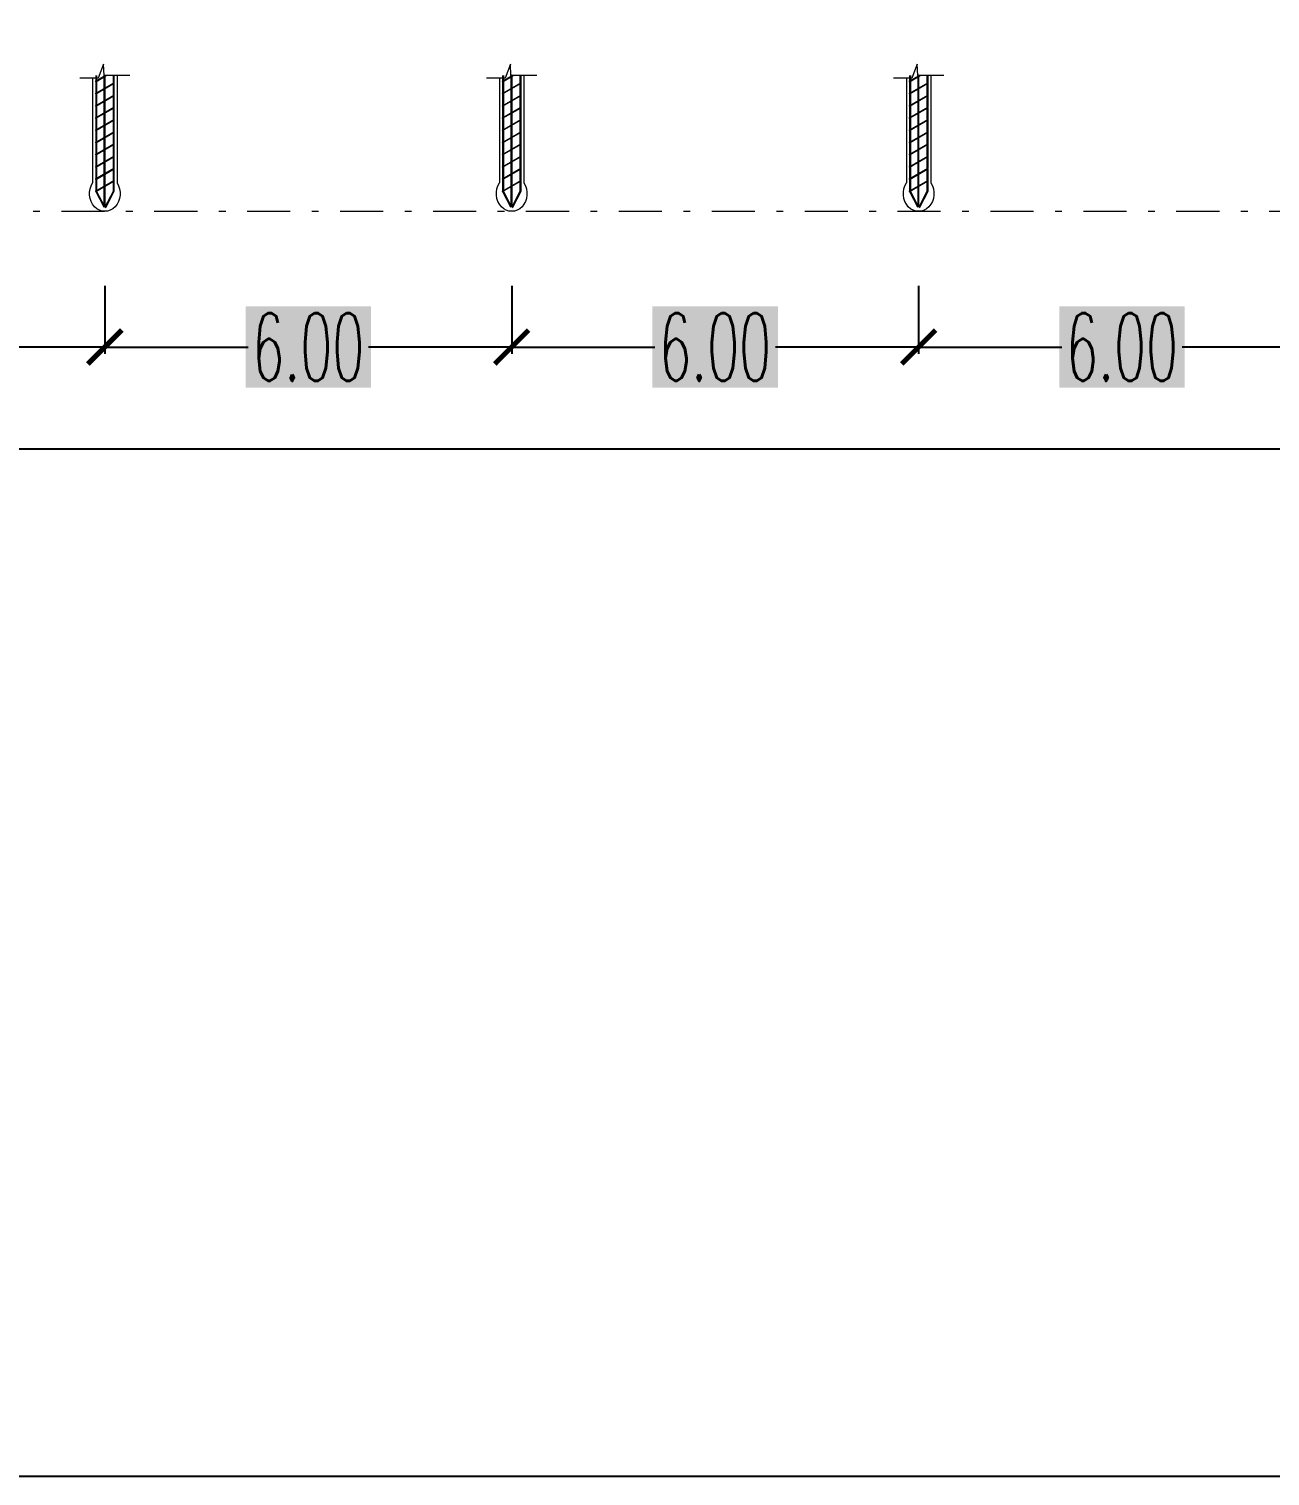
# Model space of a CAD drawing. Header units: millimetres. Extents: x 2175 to 3376, y 1504 to 1740.
# Drawn here: x 3281.63 to 3299.93, y 1586.69 to 1608.02 of the extents above; entities that cross this region are included whole.
import ezdxf

# ---------------------------------------------------------------- set-up
doc = ezdxf.new("R2010")
doc.units = ezdxf.units.MM
for name, pattern in [('DASHDOT2', [12.7, 6.35, -3.175, 0, -3.175]), ('DASHDOTX2', [50.8, 25.4, -12.7, 0, -12.7]), ('DASHED', [19.05, 12.7, -6.35])]:
    doc.linetypes.add(name, pattern=pattern)
doc.layers.add('As Atap', color=3, linetype='DASHDOTX2', lineweight=40)
doc.layers.add('Garis Dim', color=131, linetype='DASHED', lineweight=9)
doc.layers.add('GR', color=7, linetype='Continuous')
doc.layers.add('KOP TEKS', color=1, linetype='Continuous')
doc.layers.add('Layer2', color=7, linetype='DASHED', lineweight=40, true_color=0x238759)
doc.styles.add('-DIM2', font='simplex.shx', dxfattribs={"width": 0.55})
doc.dimstyles.new('DIMENSI WARNA 2.1', dxfattribs={"dimtxt": 1, "dimasz": 0.5, "dimexe": 0.1, "dimexo": 0.1, "dimgap": 0.05, "dimtad": 0, "dimtih": 1, "dimtoh": 1, "dimrnd": 0.0025, "dimzin": 0, "dimdsep": 46, "dimtxsty": '-DIM2', "dimblk": 'ARCHTICK', "dimcen": 0.1, "dimclrd": 1, "dimclre": 1, "dimclrt": 256, "dimadec": 0, "dimazin": 0, "dimtfac": 1, "dimtofl": 0, "dimtmove": 0, "dimatfit": 3, "dimldrblk": 'ARCHTICK', "dimfxl": 0.18, "dimtfill": 2, "dimtfillclr": 256, "dimtolj": 1, "dimtzin": 0, "dimarcsym": 0})

# ---------------------------------------------------------------- blocks, each defined once
blk = doc.blocks.new('_ArchTick')
at = {"color": 0, "linetype": 'ByBlock', "const_width": 0.15}
blk.add_lwpolyline([(-0.5, -0.5), (0.5, 0.5)], dxfattribs=at)
blk = doc.blocks.new('*D771')
at = {"layer": 'Defpoints', "color": 0, "transparency": 16777216}
for p in [(3294.748, 1604.331), (3300.748, 1604.331), (3300.748, 1603.331)]:
    blk.add_point(p, dxfattribs=at)
at = {"layer": 'GR', "color": 1, "lineweight": -2, "transparency": 16777216}
for p, q in [((3294.748, 1604.231), (3294.748, 1603.231)), ((3300.748, 1604.231), (3300.748, 1603.231)), ((3294.748, 1603.331), (3296.86, 1603.331)), ((3300.748, 1603.331), (3298.636, 1603.331))]:
    blk.add_line(p, q, dxfattribs=at)
at = {"layer": 'GR', "color": 1, "lineweight": -2, "transparency": 16777216, "xscale": 0.5, "yscale": 0.5, "zscale": 0.5, "rotation": 180}
blk.add_blockref('_ArchTick', (3294.748, 1603.331), dxfattribs=at)
at = {"layer": 'GR', "color": 1, "lineweight": -2, "transparency": 16777216, "xscale": 0.5, "yscale": 0.5, "zscale": 0.5}
blk.add_blockref('_ArchTick', (3300.748, 1603.331), dxfattribs=at)
at = {"layer": 'GR', "color": 240, "transparency": 16777216, "insert": (3297.748, 1603.331), "char_height": 1, "attachment_point": 5, "style": '-DIM2', "bg_fill": 1, "box_fill_scale": 1.1, "bg_fill_color": 256, "bg_fill_true_color": 16180224, "bg_fill_transparency": 0}
blk.add_mtext('\\A1;6.00', dxfattribs=at)
blk = doc.blocks.new('*D773')
at = {"layer": 'Defpoints', "color": 0, "transparency": 16777216}
for p in [(3288.748, 1604.331), (3294.748, 1604.331), (3288.748, 1603.331)]:
    blk.add_point(p, dxfattribs=at)
at = {"layer": 'GR', "color": 1, "lineweight": -2, "transparency": 16777216}
for p, q in [((3288.748, 1604.231), (3288.748, 1603.231)), ((3294.748, 1604.231), (3294.748, 1603.231)), ((3288.748, 1603.331), (3290.86, 1603.331)), ((3294.748, 1603.331), (3292.636, 1603.331))]:
    blk.add_line(p, q, dxfattribs=at)
at = {"layer": 'GR', "color": 1, "lineweight": -2, "transparency": 16777216, "xscale": 0.5, "yscale": 0.5, "zscale": 0.5, "rotation": 180}
blk.add_blockref('_ArchTick', (3288.748, 1603.331), dxfattribs=at)
at = {"layer": 'GR', "color": 1, "lineweight": -2, "transparency": 16777216, "xscale": 0.5, "yscale": 0.5, "zscale": 0.5}
blk.add_blockref('_ArchTick', (3294.748, 1603.331), dxfattribs=at)
at = {"layer": 'GR', "color": 240, "transparency": 16777216, "insert": (3291.748, 1603.331), "char_height": 1, "attachment_point": 5, "style": '-DIM2', "bg_fill": 1, "box_fill_scale": 1.1, "bg_fill_color": 256, "bg_fill_true_color": 16180224, "bg_fill_transparency": 0}
blk.add_mtext('\\A1;6.00', dxfattribs=at)
blk = doc.blocks.new('*D774')
at = {"layer": 'Defpoints', "color": 0, "transparency": 16777216}
for p in [(3282.748, 1604.331), (3288.748, 1604.331), (3288.748, 1603.331)]:
    blk.add_point(p, dxfattribs=at)
at = {"layer": 'GR', "color": 1, "lineweight": -2, "transparency": 16777216}
for p, q in [((3282.748, 1604.231), (3282.748, 1603.231)), ((3288.748, 1604.231), (3288.748, 1603.231)), ((3282.748, 1603.331), (3284.86, 1603.331)), ((3288.748, 1603.331), (3286.636, 1603.331))]:
    blk.add_line(p, q, dxfattribs=at)
at = {"layer": 'GR', "color": 1, "lineweight": -2, "transparency": 16777216, "xscale": 0.5, "yscale": 0.5, "zscale": 0.5, "rotation": 180}
blk.add_blockref('_ArchTick', (3282.748, 1603.331), dxfattribs=at)
at = {"layer": 'GR', "color": 1, "lineweight": -2, "transparency": 16777216, "xscale": 0.5, "yscale": 0.5, "zscale": 0.5}
blk.add_blockref('_ArchTick', (3288.748, 1603.331), dxfattribs=at)
at = {"layer": 'GR', "color": 240, "transparency": 16777216, "insert": (3285.748, 1603.331), "char_height": 1, "attachment_point": 5, "style": '-DIM2', "bg_fill": 1, "box_fill_scale": 1.1, "bg_fill_color": 256, "bg_fill_true_color": 16180224, "bg_fill_transparency": 0}
blk.add_mtext('\\A1;6.00', dxfattribs=at)
blk = doc.blocks.new('*D776')
at = {"layer": 'Defpoints', "color": 0, "transparency": 16777216}
for p in [(3276.748, 1604.331), (3282.748, 1604.331), (3276.748, 1603.331)]:
    blk.add_point(p, dxfattribs=at)
at = {"layer": 'GR', "color": 1, "lineweight": -2, "transparency": 16777216}
for p, q in [((3276.748, 1604.231), (3276.748, 1603.231)), ((3282.748, 1604.231), (3282.748, 1603.231)), ((3276.748, 1603.331), (3278.86, 1603.331)), ((3282.748, 1603.331), (3280.636, 1603.331))]:
    blk.add_line(p, q, dxfattribs=at)
at = {"layer": 'GR', "color": 1, "lineweight": -2, "transparency": 16777216, "xscale": 0.5, "yscale": 0.5, "zscale": 0.5, "rotation": 180}
blk.add_blockref('_ArchTick', (3276.748, 1603.331), dxfattribs=at)
at = {"layer": 'GR', "color": 1, "lineweight": -2, "transparency": 16777216, "xscale": 0.5, "yscale": 0.5, "zscale": 0.5}
blk.add_blockref('_ArchTick', (3282.748, 1603.331), dxfattribs=at)
at = {"layer": 'GR', "color": 240, "transparency": 16777216, "insert": (3279.748, 1603.331), "char_height": 1, "attachment_point": 5, "style": '-DIM2', "bg_fill": 1, "box_fill_scale": 1.1, "bg_fill_color": 256, "bg_fill_true_color": 16180224, "bg_fill_transparency": 0}
blk.add_mtext('\\A1;6.00', dxfattribs=at)
blk = doc.blocks.new('*D889')
at = {"layer": 'Defpoints', "color": 0, "transparency": 16777216}
for p in [(3246.748, 1603.331), (3366.748, 1603.331), (3366.748, 1601.831)]:
    blk.add_point(p, dxfattribs=at)
at = {"layer": 'GR', "color": 1, "lineweight": -2, "transparency": 16777216}
for p, q in [((3246.748, 1603.231), (3246.748, 1601.731)), ((3366.748, 1603.231), (3366.748, 1601.731)), ((3246.748, 1601.831), (3305.389, 1601.831)), ((3366.748, 1601.831), (3308.108, 1601.831))]:
    blk.add_line(p, q, dxfattribs=at)
at = {"layer": 'GR', "color": 1, "lineweight": -2, "transparency": 16777216, "xscale": 0.5, "yscale": 0.5, "zscale": 0.5, "rotation": 180}
blk.add_blockref('_ArchTick', (3246.748, 1601.831), dxfattribs=at)
at = {"layer": 'GR', "color": 1, "lineweight": -2, "transparency": 16777216, "xscale": 0.5, "yscale": 0.5, "zscale": 0.5}
blk.add_blockref('_ArchTick', (3366.748, 1601.831), dxfattribs=at)
at = {"layer": 'GR', "color": 240, "transparency": 16777216, "insert": (3306.748, 1601.831), "char_height": 1, "attachment_point": 5, "style": '-DIM2', "bg_fill": 1, "box_fill_scale": 1.1, "bg_fill_color": 256, "bg_fill_true_color": 16180224, "bg_fill_transparency": 0}
blk.add_mtext('\\A1;120.00', dxfattribs=at)

msp = doc.modelspace()

# ---------------------------------------------------------------- linework, layer by layer
at = {"layer": 'As Atap', "color": 7, "linetype": 'ByBlock', "lineweight": 5}
for p, q in [((3282.568, 1607.294), (3282.568, 1605.75)), ((3282.928, 1607.331), (3282.928, 1605.75)), ((3288.568, 1607.294), (3288.568, 1605.75)), ((3288.928, 1607.331), (3288.928, 1605.75)), ((3294.568, 1607.294), (3294.568, 1605.75)), ((3294.928, 1607.331), (3294.928, 1605.75))]:
    msp.add_line(p, q, dxfattribs=at)
at = {"layer": 'As Atap', "color": 0, "linetype": 'ByBlock', "lineweight": 5}
for p, q in [((3282.614, 1607.331), (3282.614, 1607.25)), ((3282.626, 1607.331), (3282.626, 1607.257)), ((3282.736, 1607.349), (3282.736, 1607.321)), ((3282.736, 1607.313), (3282.736, 1607.141)), ((3282.748, 1607.331), (3282.748, 1607.328)), ((3282.748, 1607.32), (3282.748, 1607.148)), ((3282.87, 1607.331), (3282.87, 1607.219)), ((3282.882, 1607.331), (3282.882, 1607.225)), ((3288.614, 1607.331), (3288.614, 1607.25)), ((3288.626, 1607.331), (3288.626, 1607.257)), ((3288.736, 1607.349), (3288.736, 1607.321)), ((3288.736, 1607.313), (3288.736, 1607.141)), ((3288.748, 1607.331), (3288.748, 1607.328)), ((3288.748, 1607.32), (3288.748, 1607.148)), ((3288.87, 1607.331), (3288.87, 1607.219)), ((3288.882, 1607.331), (3288.882, 1607.225)), ((3294.614, 1607.331), (3294.614, 1607.25)), ((3294.626, 1607.331), (3294.626, 1607.257)), ((3294.736, 1607.349), (3294.736, 1607.321)), ((3294.736, 1607.313), (3294.736, 1607.141)), ((3294.748, 1607.331), (3294.748, 1607.328)), ((3294.748, 1607.32), (3294.748, 1607.148)), ((3294.87, 1607.331), (3294.87, 1607.219)), ((3294.882, 1607.331), (3294.882, 1607.225)), ((3282.614, 1607.242), (3282.614, 1607.07)), ((3282.614, 1607.062), (3282.614, 1606.89)), ((3282.626, 1607.249), (3282.626, 1607.077)), ((3282.626, 1607.069), (3282.626, 1606.897)), ((3282.736, 1607.133), (3282.736, 1606.961)), ((3282.748, 1607.14), (3282.748, 1606.968)), ((3282.87, 1607.21), (3282.87, 1607.039)), ((3282.882, 1607.217), (3282.882, 1607.045)), ((3288.614, 1607.242), (3288.614, 1607.07)), ((3288.614, 1607.062), (3288.614, 1606.89)), ((3288.626, 1607.249), (3288.626, 1607.077)), ((3288.626, 1607.069), (3288.626, 1606.897)), ((3288.736, 1607.133), (3288.736, 1606.961)), ((3288.748, 1607.14), (3288.748, 1606.968)), ((3288.87, 1607.21), (3288.87, 1607.039)), ((3288.882, 1607.217), (3288.882, 1607.045)), ((3294.614, 1607.242), (3294.614, 1607.07)), ((3294.614, 1607.062), (3294.614, 1606.89)), ((3294.626, 1607.249), (3294.626, 1607.077)), ((3294.626, 1607.069), (3294.626, 1606.897)), ((3294.736, 1607.133), (3294.736, 1606.961)), ((3294.748, 1607.14), (3294.748, 1606.968)), ((3294.87, 1607.21), (3294.87, 1607.039)), ((3294.882, 1607.217), (3294.882, 1607.045)), ((3282.614, 1606.882), (3282.614, 1606.71)), ((3282.626, 1606.889), (3282.626, 1606.717)), ((3282.736, 1606.953), (3282.736, 1606.781)), ((3282.748, 1606.96), (3282.748, 1606.788)), ((3282.87, 1607.03), (3282.87, 1606.859)), ((3282.87, 1606.85), (3282.87, 1606.679)), ((3282.882, 1607.037), (3282.882, 1606.865)), ((3282.882, 1606.857), (3282.882, 1606.685)), ((3288.614, 1606.882), (3288.614, 1606.71)), ((3288.626, 1606.889), (3288.626, 1606.717)), ((3288.736, 1606.953), (3288.736, 1606.781)), ((3288.748, 1606.96), (3288.748, 1606.788)), ((3288.87, 1607.03), (3288.87, 1606.859)), ((3288.87, 1606.85), (3288.87, 1606.679)), ((3288.882, 1607.037), (3288.882, 1606.865)), ((3288.882, 1606.857), (3288.882, 1606.685)), ((3294.614, 1606.882), (3294.614, 1606.71)), ((3294.626, 1606.889), (3294.626, 1606.717)), ((3294.736, 1606.953), (3294.736, 1606.781)), ((3294.748, 1606.96), (3294.748, 1606.788)), ((3294.87, 1607.03), (3294.87, 1606.859)), ((3294.87, 1606.85), (3294.87, 1606.679)), ((3294.882, 1607.037), (3294.882, 1606.865)), ((3294.882, 1606.857), (3294.882, 1606.685)), ((3282.614, 1606.702), (3282.614, 1606.53)), ((3282.626, 1606.709), (3282.626, 1606.537)), ((3282.736, 1606.773), (3282.736, 1606.601)), ((3282.748, 1606.78), (3282.748, 1606.608)), ((3282.87, 1606.67), (3282.87, 1606.499)), ((3282.882, 1606.677), (3282.882, 1606.505)), ((3288.614, 1606.702), (3288.614, 1606.53)), ((3288.626, 1606.709), (3288.626, 1606.537)), ((3288.736, 1606.773), (3288.736, 1606.601)), ((3288.748, 1606.78), (3288.748, 1606.608)), ((3288.87, 1606.67), (3288.87, 1606.499)), ((3288.882, 1606.677), (3288.882, 1606.505)), ((3294.614, 1606.702), (3294.614, 1606.53)), ((3294.626, 1606.709), (3294.626, 1606.537)), ((3294.736, 1606.773), (3294.736, 1606.601)), ((3294.748, 1606.78), (3294.748, 1606.608)), ((3294.87, 1606.67), (3294.87, 1606.499)), ((3294.882, 1606.677), (3294.882, 1606.505)), ((3282.614, 1606.522), (3282.614, 1606.35)), ((3282.626, 1606.529), (3282.626, 1606.357)), ((3282.736, 1606.593), (3282.736, 1606.421)), ((3282.736, 1606.413), (3282.736, 1606.241)), ((3282.748, 1606.6), (3282.748, 1606.428)), ((3282.748, 1606.42), (3282.748, 1606.248)), ((3282.87, 1606.49), (3282.87, 1606.319)), ((3282.882, 1606.497), (3282.882, 1606.325)), ((3288.614, 1606.522), (3288.614, 1606.35)), ((3288.626, 1606.529), (3288.626, 1606.357)), ((3288.736, 1606.593), (3288.736, 1606.421)), ((3288.736, 1606.413), (3288.736, 1606.241)), ((3288.748, 1606.6), (3288.748, 1606.428)), ((3288.748, 1606.42), (3288.748, 1606.248)), ((3288.87, 1606.49), (3288.87, 1606.319)), ((3288.882, 1606.497), (3288.882, 1606.325)), ((3294.614, 1606.522), (3294.614, 1606.35)), ((3294.626, 1606.529), (3294.626, 1606.357)), ((3294.736, 1606.593), (3294.736, 1606.421)), ((3294.736, 1606.413), (3294.736, 1606.241)), ((3294.748, 1606.6), (3294.748, 1606.428)), ((3294.748, 1606.42), (3294.748, 1606.248)), ((3294.87, 1606.49), (3294.87, 1606.319)), ((3294.882, 1606.497), (3294.882, 1606.325)), ((3282.614, 1606.342), (3282.614, 1606.17)), ((3282.626, 1606.349), (3282.626, 1606.177)), ((3282.736, 1606.233), (3282.736, 1606.061)), ((3282.748, 1606.24), (3282.748, 1606.068)), ((3282.87, 1606.31), (3282.87, 1606.139)), ((3282.882, 1606.317), (3282.882, 1606.145)), ((3288.614, 1606.342), (3288.614, 1606.17)), ((3288.626, 1606.349), (3288.626, 1606.177)), ((3288.736, 1606.233), (3288.736, 1606.061)), ((3288.748, 1606.24), (3288.748, 1606.068)), ((3288.87, 1606.31), (3288.87, 1606.139)), ((3288.882, 1606.317), (3288.882, 1606.145)), ((3294.614, 1606.342), (3294.614, 1606.17)), ((3294.626, 1606.349), (3294.626, 1606.177)), ((3294.736, 1606.233), (3294.736, 1606.061)), ((3294.748, 1606.24), (3294.748, 1606.068)), ((3294.87, 1606.31), (3294.87, 1606.139)), ((3294.882, 1606.317), (3294.882, 1606.145)), ((3282.614, 1606.162), (3282.614, 1605.99)), ((3282.614, 1605.982), (3282.614, 1605.81)), ((3282.626, 1606.169), (3282.626, 1605.997)), ((3282.626, 1605.989), (3282.626, 1605.817)), ((3282.736, 1606.053), (3282.736, 1605.881)), ((3282.748, 1606.06), (3282.748, 1605.888)), ((3282.87, 1606.13), (3282.87, 1605.959)), ((3282.882, 1606.137), (3282.882, 1605.965)), ((3288.614, 1606.162), (3288.614, 1605.99)), ((3288.614, 1605.982), (3288.614, 1605.81)), ((3288.626, 1606.169), (3288.626, 1605.997)), ((3288.626, 1605.989), (3288.626, 1605.817)), ((3288.736, 1606.053), (3288.736, 1605.881)), ((3288.748, 1606.06), (3288.748, 1605.888)), ((3288.87, 1606.13), (3288.87, 1605.959)), ((3288.882, 1606.137), (3288.882, 1605.965)), ((3294.614, 1606.162), (3294.614, 1605.99)), ((3294.614, 1605.982), (3294.614, 1605.81)), ((3294.626, 1606.169), (3294.626, 1605.997)), ((3294.626, 1605.989), (3294.626, 1605.817)), ((3294.736, 1606.053), (3294.736, 1605.881)), ((3294.748, 1606.06), (3294.748, 1605.888)), ((3294.87, 1606.13), (3294.87, 1605.959)), ((3294.882, 1606.137), (3294.882, 1605.965)), ((3282.614, 1605.802), (3282.614, 1605.63)), ((3282.626, 1605.809), (3282.626, 1605.637)), ((3282.736, 1605.873), (3282.736, 1605.701)), ((3282.748, 1605.88), (3282.748, 1605.708)), ((3282.87, 1605.95), (3282.87, 1605.779)), ((3282.87, 1605.77), (3282.87, 1605.625)), ((3282.882, 1605.957), (3282.882, 1605.785)), ((3282.882, 1605.777), (3282.882, 1605.622)), ((3288.614, 1605.802), (3288.614, 1605.63)), ((3288.626, 1605.809), (3288.626, 1605.637)), ((3288.736, 1605.873), (3288.736, 1605.701)), ((3288.748, 1605.88), (3288.748, 1605.708)), ((3288.87, 1605.95), (3288.87, 1605.779)), ((3288.87, 1605.77), (3288.87, 1605.625)), ((3288.882, 1605.957), (3288.882, 1605.785)), ((3288.882, 1605.777), (3288.882, 1605.622)), ((3294.614, 1605.802), (3294.614, 1605.63)), ((3294.626, 1605.809), (3294.626, 1605.637)), ((3294.736, 1605.873), (3294.736, 1605.701)), ((3294.748, 1605.88), (3294.748, 1605.708)), ((3294.87, 1605.95), (3294.87, 1605.779)), ((3294.87, 1605.77), (3294.87, 1605.625)), ((3294.882, 1605.957), (3294.882, 1605.785)), ((3294.882, 1605.777), (3294.882, 1605.622)), ((3282.626, 1605.629), (3282.626, 1605.625)), ((3282.626, 1605.629), (3282.626, 1605.625)), ((3282.736, 1605.693), (3282.736, 1605.414)), ((3282.748, 1605.7), (3282.748, 1605.414)), ((3288.626, 1605.629), (3288.626, 1605.625)), ((3288.626, 1605.629), (3288.626, 1605.625)), ((3288.736, 1605.693), (3288.736, 1605.414)), ((3288.748, 1605.7), (3288.748, 1605.414)), ((3294.626, 1605.629), (3294.626, 1605.625)), ((3294.626, 1605.629), (3294.626, 1605.625)), ((3294.736, 1605.693), (3294.736, 1605.414)), ((3294.748, 1605.7), (3294.748, 1605.414))]:
    msp.add_line(p, q, dxfattribs=at)
at = {"layer": 'As Atap', "color": 2, "linetype": 'ByBlock', "lineweight": 5}
for p, q in [((3282.736, 1605.332), (3282.736, 1605.331)), ((3288.736, 1605.332), (3288.736, 1605.331)), ((3294.736, 1605.332), (3294.736, 1605.331))]:
    msp.add_line(p, q, dxfattribs=at)
at = {"layer": 'Garis Dim', "color": 0, "linetype": 'ByBlock', "lineweight": 5}
for p, q in [((3282.61, 1607.248), (3282.754, 1607.331)), ((3282.614, 1607.242), (3282.769, 1607.331)), ((3288.61, 1607.248), (3288.754, 1607.331)), ((3288.614, 1607.242), (3288.769, 1607.331)), ((3294.61, 1607.248), (3294.754, 1607.331)), ((3294.614, 1607.242), (3294.769, 1607.331)), ((3282.61, 1607.068), (3282.882, 1607.225)), ((3282.614, 1607.062), (3282.886, 1607.219)), ((3288.61, 1607.068), (3288.882, 1607.225)), ((3288.614, 1607.062), (3288.886, 1607.219)), ((3294.61, 1607.068), (3294.882, 1607.225)), ((3294.614, 1607.062), (3294.886, 1607.219)), ((3282.61, 1606.888), (3282.882, 1607.045)), ((3282.61, 1606.708), (3282.882, 1606.865)), ((3282.614, 1606.882), (3282.886, 1607.039)), ((3282.614, 1606.702), (3282.886, 1606.859)), ((3288.61, 1606.888), (3288.882, 1607.045)), ((3288.61, 1606.708), (3288.882, 1606.865)), ((3288.614, 1606.882), (3288.886, 1607.039)), ((3288.614, 1606.702), (3288.886, 1606.859)), ((3294.61, 1606.888), (3294.882, 1607.045)), ((3294.61, 1606.708), (3294.882, 1606.865)), ((3294.614, 1606.882), (3294.886, 1607.039)), ((3294.614, 1606.702), (3294.886, 1606.859)), ((3282.61, 1606.528), (3282.882, 1606.685)), ((3282.614, 1606.522), (3282.886, 1606.679)), ((3288.61, 1606.528), (3288.882, 1606.685)), ((3288.614, 1606.522), (3288.886, 1606.679)), ((3294.61, 1606.528), (3294.882, 1606.685)), ((3294.614, 1606.522), (3294.886, 1606.679)), ((3282.61, 1606.348), (3282.882, 1606.505)), ((3282.614, 1606.342), (3282.886, 1606.499)), ((3288.61, 1606.348), (3288.882, 1606.505)), ((3288.614, 1606.342), (3288.886, 1606.499)), ((3294.61, 1606.348), (3294.882, 1606.505)), ((3294.614, 1606.342), (3294.886, 1606.499)), ((3282.61, 1606.168), (3282.882, 1606.325)), ((3282.614, 1606.162), (3282.886, 1606.319)), ((3288.61, 1606.168), (3288.882, 1606.325)), ((3288.614, 1606.162), (3288.886, 1606.319)), ((3294.61, 1606.168), (3294.882, 1606.325)), ((3294.614, 1606.162), (3294.886, 1606.319)), ((3282.61, 1605.988), (3282.882, 1606.145)), ((3282.614, 1605.982), (3282.886, 1606.139)), ((3288.61, 1605.988), (3288.882, 1606.145)), ((3288.614, 1605.982), (3288.886, 1606.139)), ((3294.61, 1605.988), (3294.882, 1606.145)), ((3294.614, 1605.982), (3294.886, 1606.139)), ((3282.61, 1605.808), (3282.882, 1605.965)), ((3282.61, 1605.628), (3282.882, 1605.785)), ((3282.614, 1605.802), (3282.886, 1605.959)), ((3282.614, 1605.622), (3282.886, 1605.779)), ((3288.61, 1605.808), (3288.882, 1605.965)), ((3288.61, 1605.628), (3288.882, 1605.785)), ((3288.614, 1605.802), (3288.886, 1605.959)), ((3288.614, 1605.622), (3288.886, 1605.779)), ((3294.61, 1605.808), (3294.882, 1605.965)), ((3294.61, 1605.628), (3294.882, 1605.785)), ((3294.614, 1605.802), (3294.886, 1605.959)), ((3294.614, 1605.622), (3294.886, 1605.779)), ((3282.614, 1605.622), (3282.732, 1605.396)), ((3282.626, 1605.625), (3282.742, 1605.402)), ((3282.87, 1605.625), (3282.75, 1605.394)), ((3282.882, 1605.622), (3282.761, 1605.389)), ((3288.614, 1605.622), (3288.732, 1605.396)), ((3288.626, 1605.625), (3288.742, 1605.402)), ((3288.87, 1605.625), (3288.75, 1605.394)), ((3288.882, 1605.622), (3288.761, 1605.389)), ((3294.614, 1605.622), (3294.732, 1605.396)), ((3294.626, 1605.625), (3294.742, 1605.402)), ((3294.87, 1605.625), (3294.75, 1605.394)), ((3294.882, 1605.622), (3294.761, 1605.389)), ((3282.732, 1605.396), (3282.742, 1605.402)), ((3282.736, 1605.414), (3282.748, 1605.414)), ((3282.75, 1605.394), (3282.761, 1605.389)), ((3288.732, 1605.396), (3288.742, 1605.402)), ((3288.736, 1605.414), (3288.748, 1605.414)), ((3288.75, 1605.394), (3288.761, 1605.389)), ((3294.732, 1605.396), (3294.742, 1605.402)), ((3294.736, 1605.414), (3294.748, 1605.414)), ((3294.75, 1605.394), (3294.761, 1605.389))]:
    msp.add_line(p, q, dxfattribs=at)
at = {"layer": 'Garis Dim', "linetype": 'DASHDOT2', "ltscale": 0.1}
msp.add_line((3243.748, 1605.331), (3372.748, 1605.331), dxfattribs=at)
at = {"layer": 'Garis Dim', "color": 0, "linetype": 'ByBlock', "lineweight": 5}
for centre, start, end in [((3282.612, 1607.245), 120.0006, 300.0006), ((3282.612, 1607.065), 120.0006, 300.0006), ((3282.884, 1607.222), 298.5406, 121.4606), ((3288.612, 1607.245), 120.0006, 300.0006), ((3288.612, 1607.065), 120.0006, 300.0006), ((3288.884, 1607.222), 298.5406, 121.4606), ((3294.612, 1607.245), 120.0006, 300.0006), ((3294.612, 1607.065), 120.0006, 300.0006), ((3294.884, 1607.222), 298.5406, 121.4606), ((3282.612, 1606.885), 120.0006, 300.0006), ((3282.884, 1607.042), 298.5406, 121.4606), ((3282.884, 1606.862), 298.5406, 121.4606), ((3288.612, 1606.885), 120.0006, 300.0006), ((3288.884, 1607.042), 298.5406, 121.4606), ((3288.884, 1606.862), 298.5406, 121.4606), ((3294.612, 1606.885), 120.0006, 300.0006), ((3294.884, 1607.042), 298.5406, 121.4606), ((3294.884, 1606.862), 298.5406, 121.4606), ((3282.612, 1606.705), 120.0006, 300.0006), ((3282.884, 1606.682), 298.5406, 121.4606), ((3288.612, 1606.705), 120.0006, 300.0006), ((3288.884, 1606.682), 298.5406, 121.4606), ((3294.612, 1606.705), 120.0006, 300.0006), ((3294.884, 1606.682), 298.5406, 121.4606), ((3282.612, 1606.525), 120.0006, 300.0006), ((3282.884, 1606.502), 298.5406, 121.4606), ((3288.612, 1606.525), 120.0006, 300.0006), ((3288.884, 1606.502), 298.5406, 121.4606), ((3294.612, 1606.525), 120.0006, 300.0006), ((3294.884, 1606.502), 298.5406, 121.4606), ((3282.612, 1606.345), 120.0006, 300.0006), ((3282.884, 1606.322), 298.5406, 121.4606), ((3288.612, 1606.345), 120.0006, 300.0006), ((3288.884, 1606.322), 298.5406, 121.4606), ((3294.612, 1606.345), 120.0006, 300.0006), ((3294.884, 1606.322), 298.5406, 121.4606), ((3282.612, 1606.165), 120.0006, 300.0006), ((3282.612, 1605.985), 120.0006, 300.0006), ((3282.884, 1606.142), 298.5406, 121.4606), ((3288.612, 1606.165), 120.0006, 300.0006), ((3288.612, 1605.985), 120.0006, 300.0006), ((3288.884, 1606.142), 298.5406, 121.4606), ((3294.612, 1606.165), 120.0006, 300.0006), ((3294.612, 1605.985), 120.0006, 300.0006), ((3294.884, 1606.142), 298.5406, 121.4606), ((3282.612, 1605.805), 120.0006, 300.0006), ((3282.884, 1605.962), 298.5406, 121.4606), ((3282.884, 1605.782), 298.5406, 121.4606), ((3288.612, 1605.805), 120.0006, 300.0006), ((3288.884, 1605.962), 298.5406, 121.4606), ((3288.884, 1605.782), 298.5406, 121.4606), ((3294.612, 1605.805), 120.0006, 300.0006), ((3294.884, 1605.962), 298.5406, 121.4606), ((3294.884, 1605.782), 298.5406, 121.4606), ((3282.612, 1605.625), 120.0006, 300.0006), ((3288.612, 1605.625), 120.0006, 300.0006), ((3294.612, 1605.625), 120.0006, 300.0006)]:
    msp.add_arc(centre, 0.0036, start, end, dxfattribs=at)
at = {"layer": 'Garis Dim', "color": 7, "linetype": 'ByBlock', "lineweight": 5, "extrusion": (0, 0, -1)}
for centre in [(3282.748, 1605.592), (3288.748, 1605.592), (3294.748, 1605.592)]:
    msp.add_ellipse(centre, major_axis=(0, 0.261), ratio=0.864672, start_param=0.923757, end_param=5.359428, dxfattribs=at)
at = {"layer": 'KOP TEKS', "color": 2}
msp.add_lwpolyline([(3239.188, 1683.476), (3239.188, 1586.689), (3376.072, 1586.689), (3376.072, 1683.476)], close=True, dxfattribs=at)
at = {"layer": 'Layer2', "linetype": 'ByBlock', "lineweight": 5}
for points in [[(3283.119, 1607.331), (3282.737, 1607.331), (3282.729, 1607.498), (3282.65, 1607.294), (3282.378, 1607.294)], [(3289.119, 1607.331), (3288.737, 1607.331), (3288.729, 1607.498), (3288.65, 1607.294), (3288.378, 1607.294)], [(3295.119, 1607.331), (3294.737, 1607.331), (3294.729, 1607.498), (3294.65, 1607.294), (3294.378, 1607.294)]]:
    msp.add_lwpolyline(points, dxfattribs=at)

# ---------------------------------------------------------------- dimensions: what is measured, and where the dimension line sits
at = {"layer": 'GR'}
for base, p1, p2, picture, middle in [((3276.748, 1603.331), (3282.748, 1604.331), (3276.748, 1604.331), '*D776', (3279.748, 1603.331)), ((3288.748, 1603.331), (3294.748, 1604.331), (3288.748, 1604.331), '*D773', (3291.748, 1603.331))]:
    dim = msp.add_linear_dim(base=base, p1=p1, p2=p2, angle=180, dimstyle='DIMENSI WARNA 2.1', dxfattribs=at)
    dim.commit()
    dim.dimension.update_dxf_attribs({"geometry": picture, "text_midpoint": middle})
for base, p1, p2, picture, middle in [((3288.748, 1603.331), (3282.748, 1604.331), (3288.748, 1604.331), '*D774', (3285.748, 1603.331)), ((3300.748, 1603.331), (3294.748, 1604.331), (3300.748, 1604.331), '*D771', (3297.748, 1603.331)), ((3366.748, 1601.831), (3246.748, 1603.331), (3366.748, 1603.331), '*D889', (3306.748, 1601.831))]:
    dim = msp.add_linear_dim(base=base, p1=p1, p2=p2, dimstyle='DIMENSI WARNA 2.1', dxfattribs=at)
    dim.commit()
    dim.dimension.update_dxf_attribs({"geometry": picture, "text_midpoint": middle})

doc.saveas('drawing.dxf')
